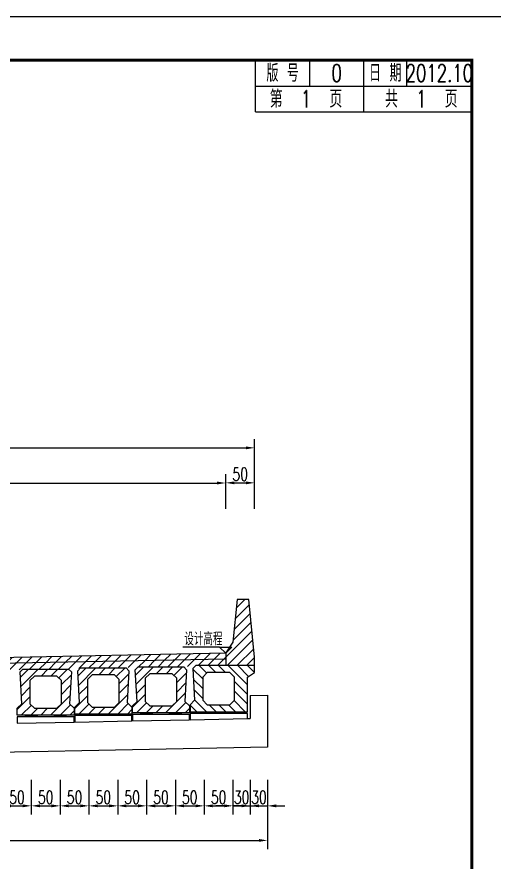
# Model space of a CAD drawing. Header units: millimetres. Extents: x -51 to 12129, y -1309 to -715.
# Drawn here: x 674.1 to 784.5, y -910.3 to -714.7 of the extents above; entities that cross this region are included whole.
import ezdxf
from ezdxf.enums import TextEntityAlignment as Align

# ---------------------------------------------------------------- set-up
doc = ezdxf.new("R2010")
doc.units = ezdxf.units.MM
doc.header["$LTSCALE"] = 0.25
for name, color, linetype in [('图框', 7, 'Continuous'), ('填充', 8, 'Continuous'), ('文字', 7, 'Continuous'), ('标注', 4, 'Continuous'), ('次轮廓线', 7, 'Continuous'), ('轮廓线', 1, 'Continuous')]:
    doc.layers.add(name, color=color, linetype=linetype)
doc.styles.get("Standard").update_dxf_attribs({"font": 'simplex1.shx', "width": 0.7, "bigfont": 'hztxt.shx'})
doc.dimstyles.new('比例1：75', dxfattribs={"dimtxt": 3, "dimasz": 2, "dimexe": 2, "dimexo": 1, "dimgap": 0.5, "dimtad": 1, "dimlfac": 7.5, "dimzin": 13, "dimdsep": 46, "dimtxsty": 'Standard', "dimcen": -0.09, "dimclrd": 256, "dimclre": 256, "dimclrt": 7, "dimaunit": 1, "dimadec": 0, "dimazin": 2, "dimtfac": 0.0005, "dimtix": 1, "dimtmove": 2, "dimatfit": 3, "dimfxl": 0, "dimtolj": 1, "dimtzin": 13, "dimarcsym": 0})
pattern_1 = [(45, (-596.2586, -66.693), (-1.122532, 1.122532), [])]

# ---------------------------------------------------------------- blocks, each defined once
blk = doc.blocks.new('*D467')
at = {"layer": 'Defpoints', "color": 0}
for p in [(722.41, -822.53), (565.75, -865.25), (722.41, -864.8)]:
    blk.add_point(p, dxfattribs=at)
at = {"layer": '标注', "lineweight": -2}
for p, q in [((565.75, -828.53), (565.75, -820.53)), ((722.41, -828.53), (722.41, -820.53)), ((567.75, -822.53), (720.41, -822.53))]:
    blk.add_line(p, q, dxfattribs=at)
at = {"layer": '标注'}
for points in [[(567.75, -822.19), (567.75, -822.86), (565.75, -822.53)], [(720.41, -822.19), (720.41, -822.86), (722.41, -822.53)]]:
    blk.add_solid(points, dxfattribs=at)
at = {"layer": '标注', "color": 7, "insert": (644.08, -820.53), "char_height": 3, "attachment_point": 5}
blk.add_mtext('\\A1;1175', dxfattribs=at)
blk = doc.blocks.new('*D468')
at = {"layer": 'Defpoints', "color": 0}
for p in [(729.08, -822.49), (722.41, -863.97), (729.08, -863.97)]:
    blk.add_point(p, dxfattribs=at)
at = {"layer": '标注', "lineweight": -2}
for p, q in [((722.41, -828.49), (722.41, -820.49)), ((729.08, -828.49), (729.08, -820.49)), ((724.41, -822.49), (727.08, -822.49))]:
    blk.add_line(p, q, dxfattribs=at)
at = {"layer": '标注'}
for points in [[(724.41, -822.16), (724.41, -822.82), (722.41, -822.49)], [(727.08, -822.16), (727.08, -822.82), (729.08, -822.49)]]:
    blk.add_solid(points, dxfattribs=at)
at = {"layer": '标注', "color": 7, "insert": (725.75, -820.49), "char_height": 3, "attachment_point": 5}
blk.add_mtext('\\A1;50', dxfattribs=at)
blk = doc.blocks.new('*D458')
at = {"layer": 'Defpoints', "color": 0}
for p in [(729.08, -814.39), (459.09, -868.3), (729.08, -866.66)]:
    blk.add_point(p, dxfattribs=at)
at = {"layer": '标注', "lineweight": -2}
for p, q in [((459.09, -820.39), (459.09, -812.39)), ((729.08, -820.39), (729.08, -812.39)), ((461.09, -814.39), (727.08, -814.39))]:
    blk.add_line(p, q, dxfattribs=at)
at = {"layer": '标注'}
for points in [[(461.09, -814.06), (461.09, -814.73), (459.09, -814.39)], [(727.08, -814.06), (727.08, -814.73), (729.08, -814.39)]]:
    blk.add_solid(points, dxfattribs=at)
at = {"layer": '标注', "color": 7, "insert": (594.08, -812.39), "char_height": 3, "attachment_point": 5}
blk.add_mtext('\\A1;2025', dxfattribs=at)
blk = doc.blocks.new('*D502')
at = {"layer": 'Defpoints', "color": 0}
for p in [(670.75, -876.91), (677.42, -876.64), (677.42, -897.25)]:
    blk.add_point(p, dxfattribs=at)
at = {"layer": '标注', "lineweight": -2}
for p, q in [((670.75, -891.25), (670.75, -899.25)), ((677.42, -891.25), (677.42, -899.25)), ((672.75, -897.25), (675.42, -897.25))]:
    blk.add_line(p, q, dxfattribs=at)
at = {"layer": '标注'}
for points in [[(672.75, -896.91), (672.75, -897.58), (670.75, -897.25)], [(675.42, -896.91), (675.42, -897.58), (677.42, -897.25)]]:
    blk.add_solid(points, dxfattribs=at)
at = {"layer": '标注', "color": 7, "insert": (674.08, -895.25), "char_height": 3, "attachment_point": 5}
blk.add_mtext('\\A1;50', dxfattribs=at)
blk = doc.blocks.new('*D503')
at = {"layer": 'Defpoints', "color": 0}
for p in [(677.42, -876.64), (684.08, -876.64), (684.08, -897.25)]:
    blk.add_point(p, dxfattribs=at)
at = {"layer": '标注', "lineweight": -2}
for p, q in [((677.42, -891.25), (677.42, -899.25)), ((684.08, -891.25), (684.08, -899.25)), ((679.42, -897.25), (682.08, -897.25))]:
    blk.add_line(p, q, dxfattribs=at)
at = {"layer": '标注'}
for points in [[(679.42, -896.91), (679.42, -897.58), (677.42, -897.25)], [(682.08, -896.91), (682.08, -897.58), (684.08, -897.25)]]:
    blk.add_solid(points, dxfattribs=at)
at = {"layer": '标注', "color": 7, "insert": (680.75, -895.25), "char_height": 3, "attachment_point": 5}
blk.add_mtext('\\A1;50', dxfattribs=at)
blk = doc.blocks.new('*D504')
at = {"layer": 'Defpoints', "color": 0}
for p in [(684.08, -876.64), (690.75, -876.37), (690.75, -897.25)]:
    blk.add_point(p, dxfattribs=at)
at = {"layer": '标注', "lineweight": -2}
for p, q in [((684.08, -891.25), (684.08, -899.25)), ((690.75, -891.25), (690.75, -899.25)), ((686.08, -897.25), (688.75, -897.25))]:
    blk.add_line(p, q, dxfattribs=at)
at = {"layer": '标注'}
for points in [[(686.08, -896.91), (686.08, -897.58), (684.08, -897.25)], [(688.75, -896.91), (688.75, -897.58), (690.75, -897.25)]]:
    blk.add_solid(points, dxfattribs=at)
at = {"layer": '标注', "color": 7, "insert": (687.42, -895.25), "char_height": 3, "attachment_point": 5}
blk.add_mtext('\\A1;50', dxfattribs=at)
blk = doc.blocks.new('*D505')
at = {"layer": 'Defpoints', "color": 0}
for p in [(690.75, -876.37), (697.42, -876.37), (697.42, -897.25)]:
    blk.add_point(p, dxfattribs=at)
at = {"layer": '标注', "lineweight": -2}
for p, q in [((690.75, -891.25), (690.75, -899.25)), ((697.42, -891.25), (697.42, -899.25)), ((692.75, -897.25), (695.42, -897.25))]:
    blk.add_line(p, q, dxfattribs=at)
at = {"layer": '标注'}
for points in [[(692.75, -896.91), (692.75, -897.58), (690.75, -897.25)], [(695.42, -896.91), (695.42, -897.58), (697.42, -897.25)]]:
    blk.add_solid(points, dxfattribs=at)
at = {"layer": '标注', "color": 7, "insert": (694.08, -895.25), "char_height": 3, "attachment_point": 5}
blk.add_mtext('\\A1;50', dxfattribs=at)
blk = doc.blocks.new('*D506')
at = {"layer": 'Defpoints', "color": 0}
for p in [(704.08, -876.11), (697.42, -876.37), (704.08, -897.25)]:
    blk.add_point(p, dxfattribs=at)
at = {"layer": '标注', "lineweight": -2}
for p, q in [((697.42, -891.25), (697.42, -899.25)), ((704.08, -891.25), (704.08, -899.25)), ((699.42, -897.25), (702.08, -897.25))]:
    blk.add_line(p, q, dxfattribs=at)
at = {"layer": '标注'}
for points in [[(699.42, -896.91), (699.42, -897.58), (697.42, -897.25)], [(702.08, -896.91), (702.08, -897.58), (704.08, -897.25)]]:
    blk.add_solid(points, dxfattribs=at)
at = {"layer": '标注', "color": 7, "insert": (700.75, -895.25), "char_height": 3, "attachment_point": 5}
blk.add_mtext('\\A1;50', dxfattribs=at)
blk = doc.blocks.new('*D507')
at = {"layer": 'Defpoints', "color": 0}
for p in [(704.08, -876.11), (710.75, -876.11), (710.75, -897.25)]:
    blk.add_point(p, dxfattribs=at)
at = {"layer": '标注', "lineweight": -2}
for p, q in [((704.08, -891.25), (704.08, -899.25)), ((710.75, -891.25), (710.75, -899.25)), ((706.08, -897.25), (708.75, -897.25))]:
    blk.add_line(p, q, dxfattribs=at)
at = {"layer": '标注'}
for points in [[(706.08, -896.91), (706.08, -897.58), (704.08, -897.25)], [(708.75, -896.91), (708.75, -897.58), (710.75, -897.25)]]:
    blk.add_solid(points, dxfattribs=at)
at = {"layer": '标注', "color": 7, "insert": (707.41, -895.25), "char_height": 3, "attachment_point": 5}
blk.add_mtext('\\A1;50', dxfattribs=at)
blk = doc.blocks.new('*D508')
at = {"layer": 'Defpoints', "color": 0}
for p in [(728.08, -875.83), (732.08, -875.78), (732.08, -897.25)]:
    blk.add_point(p, dxfattribs=at)
at = {"layer": '标注', "lineweight": -2}
for p, q in [((728.08, -891.25), (728.08, -899.25)), ((732.08, -891.25), (732.08, -899.25)), ((726.08, -897.25), (724.08, -897.25)), ((728.08, -897.25), (732.08, -897.25)), ((734.08, -897.25), (736.08, -897.25))]:
    blk.add_line(p, q, dxfattribs=at)
at = {"layer": '标注'}
for points in [[(726.08, -896.91), (726.08, -897.58), (728.08, -897.25)], [(734.08, -896.91), (734.08, -897.58), (732.08, -897.25)]]:
    blk.add_solid(points, dxfattribs=at)
at = {"layer": '标注', "color": 7, "insert": (730.08, -895.25), "char_height": 3, "attachment_point": 5}
blk.add_mtext('\\A1;30', dxfattribs=at)
blk = doc.blocks.new('*D509')
at = {"layer": 'Defpoints', "color": 0}
for p in [(710.75, -875.73), (717.41, -875.84), (717.41, -897.25)]:
    blk.add_point(p, dxfattribs=at)
at = {"layer": '标注', "lineweight": -2}
for p, q in [((710.75, -891.25), (710.75, -899.25)), ((717.41, -891.25), (717.41, -899.25)), ((712.75, -897.25), (715.41, -897.25))]:
    blk.add_line(p, q, dxfattribs=at)
at = {"layer": '标注'}
for points in [[(712.75, -896.91), (712.75, -897.58), (710.75, -897.25)], [(715.41, -896.91), (715.41, -897.58), (717.41, -897.25)]]:
    blk.add_solid(points, dxfattribs=at)
at = {"layer": '标注', "color": 7, "insert": (714.08, -895.25), "char_height": 3, "attachment_point": 5}
blk.add_mtext('\\A1;50', dxfattribs=at)
blk = doc.blocks.new('*D510')
at = {"layer": 'Defpoints', "color": 0}
for p in [(717.41, -875.84), (724.08, -875.84), (724.08, -897.25)]:
    blk.add_point(p, dxfattribs=at)
at = {"layer": '标注', "lineweight": -2}
for p, q in [((717.41, -891.25), (717.41, -899.25)), ((724.08, -891.25), (724.08, -899.25)), ((719.41, -897.25), (722.08, -897.25))]:
    blk.add_line(p, q, dxfattribs=at)
at = {"layer": '标注'}
for points in [[(719.41, -896.91), (719.41, -897.58), (717.41, -897.25)], [(722.08, -896.91), (722.08, -897.58), (724.08, -897.25)]]:
    blk.add_solid(points, dxfattribs=at)
at = {"layer": '标注', "color": 7, "insert": (720.75, -895.25), "char_height": 3, "attachment_point": 5}
blk.add_mtext('\\A1;50', dxfattribs=at)
blk = doc.blocks.new('*D511')
at = {"layer": 'Defpoints', "color": 0}
for p in [(724.08, -875.84), (728.08, -875.83), (728.08, -897.25)]:
    blk.add_point(p, dxfattribs=at)
at = {"layer": '标注', "lineweight": -2}
for p, q in [((724.08, -891.25), (724.08, -899.25)), ((728.08, -891.25), (728.08, -899.25)), ((722.08, -897.25), (720.08, -897.25)), ((724.08, -897.25), (728.08, -897.25)), ((730.08, -897.25), (732.08, -897.25))]:
    blk.add_line(p, q, dxfattribs=at)
at = {"layer": '标注'}
for points in [[(722.08, -896.91), (722.08, -897.58), (724.08, -897.25)], [(730.08, -896.91), (730.08, -897.58), (728.08, -897.25)]]:
    blk.add_solid(points, dxfattribs=at)
at = {"layer": '标注', "color": 7, "insert": (726.08, -895.25), "char_height": 3, "attachment_point": 5}
blk.add_mtext('\\A1;30', dxfattribs=at)
blk = doc.blocks.new('*D459')
at = {"layer": 'Defpoints', "color": 0}
for p in [(732.08, -881.43), (456.09, -886.94), (732.08, -905.25)]:
    blk.add_point(p, dxfattribs=at)
at = {"layer": '标注', "lineweight": -2}
for p, q in [((456.09, -899.25), (456.09, -907.25)), ((732.08, -899.25), (732.08, -907.25)), ((458.09, -905.25), (730.08, -905.25))]:
    blk.add_line(p, q, dxfattribs=at)
at = {"layer": '标注'}
for points in [[(458.09, -904.91), (458.09, -905.58), (456.09, -905.25)], [(730.08, -904.91), (730.08, -905.58), (732.08, -905.25)]]:
    blk.add_solid(points, dxfattribs=at)
at = {"layer": '标注', "color": 7, "insert": (594.08, -903.25), "char_height": 3, "attachment_point": 5}
blk.add_mtext('\\A1;2070', dxfattribs=at)
blk = doc.blocks.new('series')
at = {"width": 0.75}
for tag, height, p in [('页码', 4, (-35, -19)), ('图名', 5, (-220, -282)), ('图号', 5, (-20, -282))]:
    blk.add_attdef(tag, text='', height=height, dxfattribs=at).set_placement(p, align=Align.MIDDLE_CENTER)
blk = doc.blocks.new('123')
at = {"layer": '图框', "color": 2}
blk.add_lwpolyline([(369.33, -1011.65), (369.33, -714.65), (-50.67, -714.65), (-50.67, -1011.65)], close=True, dxfattribs=at)

msp = doc.modelspace()

# ---------------------------------------------------------------- hatches: boundary and pattern name
at = {"layer": '填充'}
h = msp.add_hatch(dxfattribs=at)
h.set_pattern_fill('ANSI31', color=256, scale=0.5, style=0)
h.set_pattern_definition(pattern_1)
h.paths.add_polyline_path([(727.75377, -849.52796, 0.385313586), (727.68744, -849.46793), (725.14146, -849.46793, 0.385122823), (725.07513, -849.52792), (724.08119, -859.40102), (722.41457, -861.80096), (722.41457, -864.80126), (729.08107, -864.80126), (729.08107, -862.80093)])
h.paths.add_polyline_path([(722.41457, -863.2816), (722.41457, -861.94803), (565.75182, -865.07341), (565.75182, -866.40698)])
h.paths.add_polyline_path([(565.75182, -862.58309, 0.129788417), (565.66493, -862.25401), (564.80822, -860.74469, 0.269914508), (564.22846, -860.40713), (563.02448, -860.40713), (563.02448, -866.40698), (565.75182, -866.40698)])
h = msp.add_hatch(dxfattribs=at)
h.set_pattern_fill('ANSI31', color=256, scale=0.5, style=0)
h.set_pattern_definition(pattern_1)
h.paths.add_polyline_path([(635.48344, -866.40189), (640.91948, -866.40189), (648.70264, -866.24902), (648.81643, -866.13523), (654.4963, -866.13523), (662.03075, -865.98724), (662.14942, -865.86857), (668.07311, -865.86857), (675.35886, -865.72547), (675.48242, -865.60191), (681.64992, -865.60191), (688.68696, -865.46369), (688.81541, -865.33525), (695.22674, -865.33525), (702.01507, -865.20192), (702.1484, -865.06859), (708.80355, -865.06859), (715.34251, -864.94016), (715.48141, -864.80126), (722.41457, -864.80126), (722.41457, -863.2816), (464.42117, -868.4285), (464.42117, -869.86846), (475.43725, -869.65209), (475.48754, -869.6018), (477.99773, -869.6018), (488.76536, -869.39032), (488.82053, -869.33514), (491.57454, -869.33514), (502.09346, -869.12854), (502.15352, -869.06848), (505.15135, -869.06848), (515.42157, -868.86677), (515.48651, -868.80182), (518.72817, -868.80182), (528.74968, -868.60499), (528.8195, -868.53517), (532.30498, -868.53517), (542.07779, -868.34322), (542.1525, -868.26851), (545.88179, -868.26851), (555.40589, -868.08144), (555.48549, -868.00185), (559.45861, -868.00185), (568.734, -867.81967), (568.81848, -867.73519), (573.03542, -867.73519), (582.06211, -867.55789), (582.15147, -867.46853), (586.61223, -867.46853), (595.39021, -867.29612), (595.48446, -867.20187), (600.18905, -867.20187), (608.71832, -867.03434), (608.81746, -866.93521), (613.76586, -866.93521), (622.04643, -866.77257), (622.15045, -866.66855), (627.34267, -866.66855), (635.37454, -866.51079)])
h = msp.add_hatch(dxfattribs=at)
h.set_pattern_fill('ANSI31', color=256, scale=0.5, style=0)
h.set_pattern_definition([(45, (-430.0044, 3.2658), (-1.122532, 1.122532), [])])
h.paths.add_polyline_path([(687.3488, -876.2683), (687.3488, -874.66835), (686.28215, -873.6017), (686.68215, -866.26856), (686.0155, -865.60191), (675.48242, -865.60191), (674.81579, -866.26856), (675.21578, -873.60171), (674.14914, -874.66835), (674.14914, -876.26831)])
h.paths.add_polyline_path([(678.14904, -874.66835), (677.08239, -873.60171), (677.08239, -868.26852), (678.14904, -867.20187), (683.3489, -867.20186), (684.41554, -868.26851), (684.41554, -873.60171), (683.3489, -874.66835)], flags=16)
h = msp.add_hatch(dxfattribs=at)
h.set_pattern_fill('ANSI31', color=256, scale=0.5, style=0)
h.set_pattern_definition([(45, (-416.6714, 3.5325), (-1.122532, 1.122532), [])])
h.paths.add_polyline_path([(700.68179, -876.00164), (700.68179, -874.40169), (699.61515, -873.33504), (700.01514, -866.0019), (699.34849, -865.33525), (688.81541, -865.33525), (688.14878, -866.0019), (688.54877, -873.33505), (687.48213, -874.40169), (687.48213, -876.00165)])
h.paths.add_polyline_path([(691.48203, -874.40169), (690.41538, -873.33505), (690.41538, -868.00186), (691.48203, -866.93521), (696.68189, -866.9352), (697.74853, -868.00185), (697.74853, -873.33505), (696.68189, -874.40169)], flags=16)
h = msp.add_hatch(dxfattribs=at)
h.set_pattern_fill('ANSI31', color=256, scale=0.5, style=0)
h.set_pattern_definition([(45, (-403.3384, 3.7991), (-1.122532, 1.122532), [])])
h.paths.add_polyline_path([(714.01478, -875.73498), (714.01478, -874.13503), (712.94814, -873.06838), (713.34813, -865.73524), (712.68148, -865.06859), (702.1484, -865.06859), (701.48177, -865.73524), (701.88176, -873.06839), (700.81512, -874.13503), (700.81512, -875.73499)])
h.paths.add_polyline_path([(704.81502, -874.13503), (703.74838, -873.06839), (703.74838, -867.7352), (704.81502, -866.66855), (710.01488, -866.66854), (711.08153, -867.73519), (711.08153, -873.06839), (710.01488, -874.13503)], flags=16)
h = msp.add_hatch(dxfattribs=at)
h.set_pattern_fill('ANSI31', color=256, scale=0.5, style=0)
h.set_pattern_definition([(135, (1807.0533, 4.3331), (1.122532, 1.122532), [])])
h.paths.add_polyline_path([(727.41444, -875.46766), (727.41444, -867.46786), (729.08107, -866.40121), (729.08107, -864.80126), (715.48141, -864.80126), (714.81476, -865.46791), (715.21476, -872.80107), (714.14811, -873.8677), (714.14811, -875.46766)])
h.paths.add_polyline_path([(723.34787, -873.8677), (718.14801, -873.8677), (717.08139, -872.80106), (717.08137, -867.46786), (718.14801, -866.40121), (723.34787, -866.4012), (724.41452, -867.46786), (724.41452, -872.80106)], flags=16)

# ---------------------------------------------------------------- linework, layer by layer
msp.add_line((721.00035, -860.53382), (712.45056, -860.53382))
at = {"const_width": 0.7}
msp.add_lwpolyline([(779.33091, -724.65472), (399.33091, -724.65472), (399.33091, -1001.65472), (779.33091, -1001.65472), (779.33091, -724.65472)], dxfattribs=at)
at = {"layer": '次轮廓线'}
for p, q in [((729.33091, -736.65472), (729.33091, -724.65472)), ((741.83091, -730.65472), (741.83091, -724.65472)), ((754.33091, -730.65472), (754.33091, -724.65472)), ((764.33091, -730.65472), (764.33091, -724.65472)), ((729.33091, -730.65472), (779.33091, -730.65472)), ((754.33091, -736.65472), (754.33091, -730.65472)), ((729.33091, -736.65472), (779.33091, -736.65472))]:
    msp.add_line(p, q, dxfattribs=at)
for points in [[(721.00035, -860.53382), (723.82878, -860.53382), (722.41457, -861.94803)], [(686.0155, -865.60191), (686.68215, -866.26856), (686.28215, -873.6017), (687.3488, -874.66835), (687.3488, -876.2683), (674.14914, -876.26831), (674.14914, -874.66835), (675.21578, -873.60171), (674.81579, -866.26856), (675.48242, -865.60191)], [(699.34849, -865.33525), (700.01514, -866.0019), (699.61515, -873.33504), (700.68179, -874.40169), (700.68179, -876.00164), (687.48213, -876.00165), (687.48213, -874.40169), (688.54877, -873.33505), (688.14878, -866.0019), (688.81541, -865.33525)], [(712.68148, -865.06859), (713.34813, -865.73524), (712.94814, -873.06838), (714.01478, -874.13503), (714.01478, -875.73498), (700.81512, -875.73499), (700.81512, -874.13503), (701.88176, -873.06839), (701.48177, -865.73524), (702.1484, -865.06859)], [(714.81476, -865.46791), (715.21476, -872.80107), (714.14811, -873.8677), (714.14811, -875.46766), (727.41444, -875.46766), (727.41444, -867.46786), (729.08107, -866.40121), (729.08107, -864.80126), (715.48141, -864.80126)]]:
    msp.add_lwpolyline(points, close=True, dxfattribs=at)
for points in [[(718.14801, -873.8677), (723.34787, -873.8677), (724.41452, -872.80106), (724.41452, -867.46786), (723.34787, -866.4012), (718.14801, -866.40121), (717.08137, -867.46786), (717.08139, -872.80106), (718.14801, -873.8677)], [(678.14904, -874.66835), (683.3489, -874.66835), (684.41554, -873.60171), (684.41554, -868.26851), (683.3489, -867.20186), (678.14904, -867.20187), (677.08239, -868.26852), (677.08239, -873.60171), (678.14904, -874.66835)], [(691.48203, -874.40169), (696.68189, -874.40169), (697.74853, -873.33505), (697.74853, -868.00185), (696.68189, -866.9352), (691.48203, -866.93521), (690.41538, -868.00186), (690.41538, -873.33505), (691.48203, -874.40169)], [(704.81502, -874.13503), (710.01488, -874.13503), (711.08153, -873.06839), (711.08153, -867.73519), (710.01488, -866.66854), (704.81502, -866.66855), (703.74838, -867.7352), (703.74838, -873.06839), (704.81502, -874.13503)]]:
    msp.add_lwpolyline(points, dxfattribs=at)
at = {"layer": '轮廓线'}
for p, q in [((722.41457, -861.94803), (565.75182, -865.07341)), ((722.41457, -863.2816), (464.42117, -868.4285)), ((728.08109, -871.73585), (732.08099, -871.65605)), ((728.08109, -871.73585), (728.08109, -877.05565)), ((732.08099, -871.65605), (732.08099, -883.65575)), ((727.41444, -877.06895), (728.08109, -877.05565)), ((732.08099, -883.65575), (456.08805, -889.16174))]:
    msp.add_line(p, q, dxfattribs=at)
msp.add_lwpolyline([(729.08107, -864.80126), (729.08107, -862.80093), (727.75377, -849.52796, 0.385313586), (727.68744, -849.46793), (725.14146, -849.46793, 0.385122823), (725.07513, -849.52792), (724.08119, -859.40102), (722.41457, -861.80096), (722.41457, -864.80126)], format="xyb", dxfattribs=at)
for points in [[(676.08242, -876.26831), (678.74902, -876.26831), (678.74902, -876.64163), (676.08242, -876.64163)], [(682.74892, -876.2683), (685.41552, -876.2683), (685.41552, -876.64162), (682.74892, -876.64162)], [(689.41541, -876.00165), (692.08201, -876.00165), (692.08201, -876.37497), (689.41541, -876.37497)], [(696.08191, -876.00164), (698.74851, -876.00164), (698.74851, -876.37496), (696.08191, -876.37496)], [(714.01478, -877.33628), (714.01478, -876.10831), (700.81512, -876.10831), (700.81512, -877.60027)], [(702.7484, -875.73499), (705.415, -875.73499), (705.415, -876.10831), (702.7484, -876.10831)], [(709.4149, -875.73498), (712.0815, -875.73498), (712.0815, -876.1083), (709.4149, -876.1083)], [(716.08139, -875.46766), (718.74799, -875.46766), (718.74799, -875.84098), (716.08139, -875.84098)], [(722.74789, -875.46765), (725.41449, -875.46765), (725.41449, -875.84097), (722.74789, -875.84097)], [(687.3488, -877.8696), (687.3488, -876.64163), (674.14914, -876.64163), (674.14914, -878.13359)], [(700.68179, -877.60294), (700.68179, -876.37497), (687.48213, -876.37497), (687.48213, -877.86693)]]:
    msp.add_lwpolyline(points, close=True, dxfattribs=at)
msp.add_lwpolyline([(727.41444, -877.06895), (727.41444, -875.84098), (714.14811, -875.84098), (714.14811, -877.33361), (727.41444, -877.06829)], dxfattribs=at)

# ---------------------------------------------------------------- block references
ref = msp.add_blockref('series', (789.33091, -714.65472))
ref.add_attrib('页码', '第  1  页    共  1  页', dxfattribs={"height": 4, "width": 0.75}).set_placement((754.33091, -733.65472), align=Align.MIDDLE_CENTER)
at = {"layer": '标注'}
msp.add_blockref('123', (420, 0), dxfattribs=at)

# ---------------------------------------------------------------- texts
at = {"layer": '文字', "width": 0.7}
for s, height, p in [('版 号', 4, (735.58091, -727.65472)), ('0', 4, (748.08091, -727.65472)), ('日 期', 4, (759.33091, -727.65472)), ('2012.10', 4, (771.83091, -727.65472)), ('设计高程', 3, (717.24358, -858.61309))]:
    msp.add_text(s, height=height, dxfattribs=at).set_placement(p, align=Align.MIDDLE_CENTER)

# ---------------------------------------------------------------- dimensions: what is measured, and where the dimension line sits
at = {"layer": '标注'}
for base, p1, p2, text, picture, middle in [((729.08107, -814.3945), (459.08744, -868.30376), (729.08107, -866.65547), '2025', '*D458', (594.08425, -812.3945)), ((722.41457, -822.52783), (565.75182, -865.25003), (722.41457, -864.80126), '1175', '*D467', (644.08319, -820.52783)), ((732.08099, -905.24745), (456.08805, -886.93551), (732.08099, -881.42952), '2070', '*D459', (594.08452, -903.24745))]:
    dim = msp.add_linear_dim(base=base, p1=p1, p2=p2, text=text, dimstyle='比例1：75', dxfattribs=at)
    dim.commit()
    dim.dimension.update_dxf_attribs({"geometry": picture, "text_midpoint": middle})
for base, p1, p2, picture, middle in [((729.08107, -822.49089), (722.41457, -863.97001), (729.08107, -863.97001), '*D468', (725.74782, -820.49089)), ((704.0817, -897.24745), (697.41521, -876.37496), (704.0817, -876.10831), '*D506', (700.74845, -895.24745)), ((710.7482, -897.24745), (704.0817, -876.10831), (710.7482, -876.1083), '*D507', (707.41495, -895.24745)), ((717.41469, -897.24745), (710.7482, -875.73498), (717.41469, -875.84098), '*D509', (714.08145, -895.24745)), ((724.08119, -897.24745), (717.41469, -875.84098), (724.08119, -875.84097), '*D510', (720.74794, -895.24745)), ((728.08109, -897.24745), (724.08119, -875.84097), (728.08109, -875.82854), '*D511', (726.08114, -895.24745)), ((732.08099, -897.24745), (728.08109, -875.82854), (732.08099, -875.78152), '*D508', (730.08104, -895.24745)), ((677.41572, -897.24745), (670.74922, -876.90828), (677.41572, -876.64163), '*D502', (674.08247, -895.24745)), ((684.08222, -897.24745), (677.41572, -876.64163), (684.08222, -876.64162), '*D503', (680.74897, -895.24745)), ((690.74871, -897.24745), (684.08222, -876.64162), (690.74871, -876.37497), '*D504', (687.41546, -895.24745)), ((697.41521, -897.24745), (690.74871, -876.37497), (697.41521, -876.37496), '*D505', (694.08196, -895.24745))]:
    dim = msp.add_linear_dim(base=base, p1=p1, p2=p2, dimstyle='比例1：75', dxfattribs=at)
    dim.commit()
    dim.dimension.update_dxf_attribs({"geometry": picture, "text_midpoint": middle})

doc.saveas('drawing.dxf')
